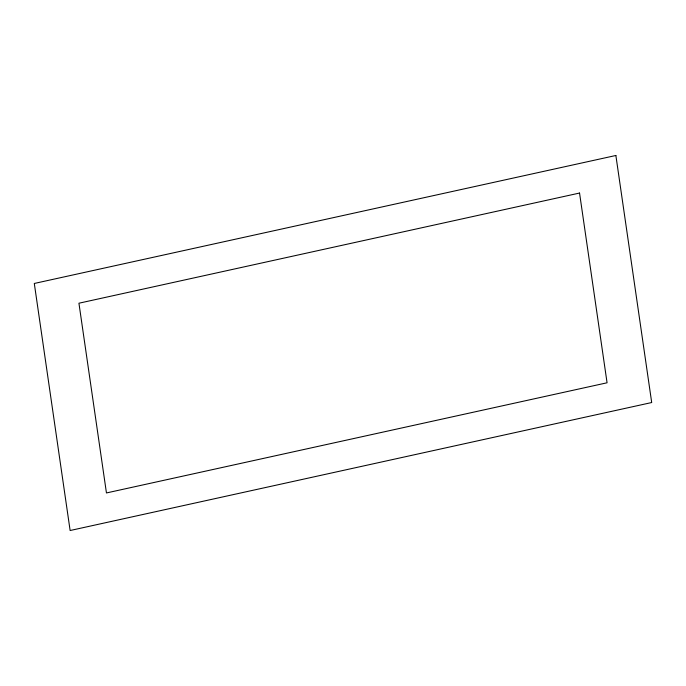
<?xml version="1.0" encoding="UTF-8"?>
<svg xmlns="http://www.w3.org/2000/svg" width="686" height="686" viewBox="0 0 686 686"><rect width="100%" height="100%" fill="white"/><g stroke="black" fill="none" stroke-linecap="round" stroke-linejoin="round"><path stroke-width="1.03" d="M615.874 155.482L34.3 283.464L70.126 530.518L651.7 402.536L615.874 155.482M579.55 193.049L78.933 303.212L106.45 492.951L607.067 382.788L579.55 193.049"/></g></svg>
